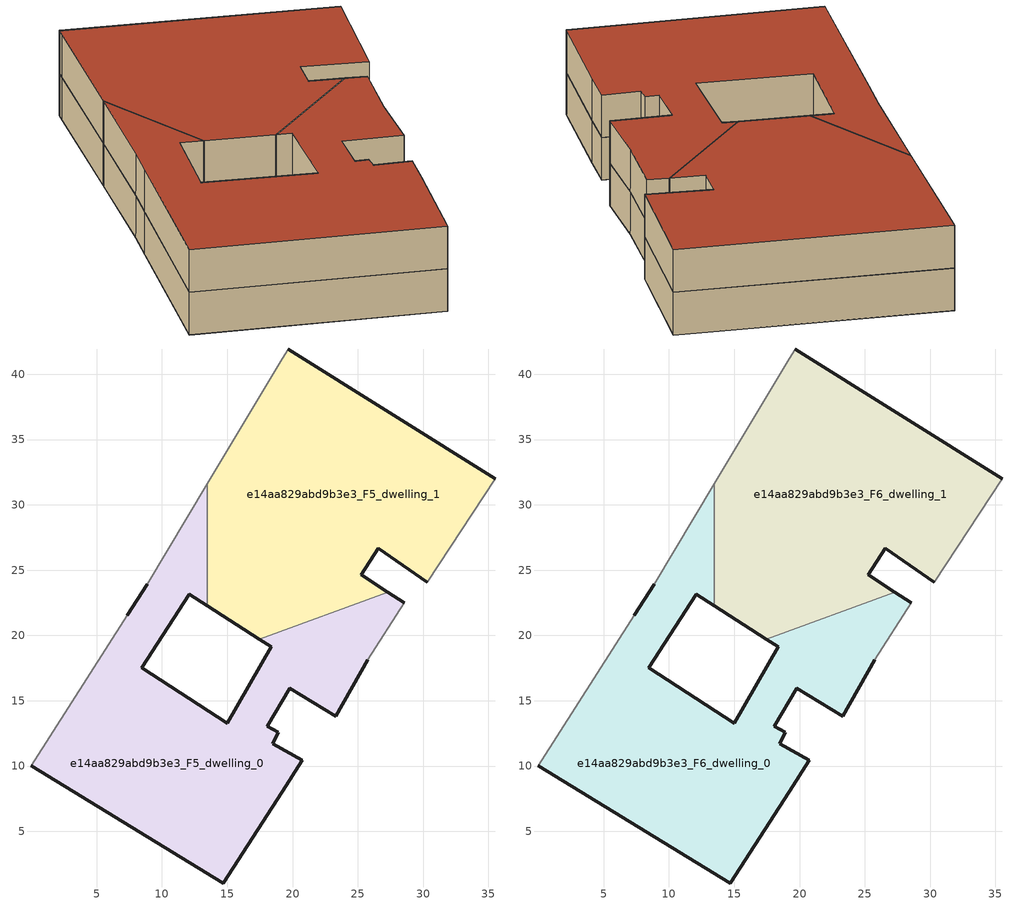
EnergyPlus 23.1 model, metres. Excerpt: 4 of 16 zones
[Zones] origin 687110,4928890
e14aa829abd9b3e3_F5_dwelling_0
 floor to e14aa829abd9b3e3_F4_dwelling_0 (EU_floor_Construction): 19.22,8.04 20.72,10.43 18.47,11.72 18.88,12.58 18.05,13.04 19.77,15.96 23.32,13.81 25.74,18.15 28.55,22.49 27.3,23.31 17.47,19.71 18.38,19.12 14.99,13.28 8.45,17.51 12.1,23.17 13.47,22.29 13.47,31.62 8.86,23.92 7.33,21.55 0,10.03 14.7,1.04 z15
 wall outside (EU_wall_Construction): 25.74,18.15 23.32,13.81 19.78,15.96 18.06,13.04 18.89,12.58 18.47,11.72 20.72,10.43 19.22,8.04 14.7,1.04 0.01,10.03 / 7.33,21.55 8.86,23.92 / 13.47,22.29 12.1,23.17 8.45,17.51 14.99,13.28 18.39,19.12 17.47,19.71 / 27.3,23.31 28.56,22.49 z15:18
 wall adiabatic (EU_wall_Construction): 0.01,10.03 7.33,21.55 / 8.86,23.92 13.47,31.62 / 28.56,22.49 25.74,18.15 z15:18
 wall to e14aa829abd9b3e3_F5_dwelling_1 (EU_wall_Construction): 13.47,31.62 13.47,22.29 / 17.47,19.71 27.3,23.31 z15:18
e14aa829abd9b3e3_F5_dwelling_1
 floor to e14aa829abd9b3e3_F4_dwelling_1 (EU_floor_Construction): 30.3,24.08 35.5,32 19.65,41.94 19.2,41.2 13.47,31.62 13.47,22.29 17.47,19.71 27.3,23.31 25.27,24.64 26.54,26.68 z15
 wall outside (EU_wall_Construction): 17.47,19.71 13.47,22.29 / 19.66,41.94 35.51,32 / 30.31,24.08 26.55,26.68 25.28,24.64 27.3,23.31 z15:18
 wall adiabatic (EU_wall_Construction): 13.47,31.62 19.2,41.2 19.66,41.94 / 35.51,32 30.31,24.08 z15:18
e14aa829abd9b3e3_F6_dwelling_0
 floor to e14aa829abd9b3e3_F5_dwelling_0 (EU_floor_Construction): 19.22,8.04 20.72,10.43 18.47,11.72 18.88,12.58 18.05,13.04 19.77,15.96 23.32,13.81 25.74,18.15 28.55,22.49 27.3,23.31 17.47,19.71 18.38,19.12 14.99,13.28 8.45,17.51 12.1,23.17 13.47,22.29 13.47,31.62 8.86,23.92 7.33,21.55 0,10.03 14.7,1.04 z18
 wall outside (EU_wall_Construction): 25.74,18.15 23.32,13.81 19.78,15.96 18.06,13.04 18.89,12.58 18.47,11.72 20.72,10.43 19.22,8.04 14.7,1.04 0.01,10.03 / 7.33,21.55 8.86,23.92 / 13.47,22.29 12.1,23.17 8.45,17.51 14.99,13.28 18.39,19.12 17.47,19.71 / 27.3,23.31 28.56,22.49 z18:21
 wall adiabatic (EU_wall_Construction): 0.01,10.03 7.33,21.55 / 8.86,23.92 13.47,31.62 / 28.56,22.49 25.74,18.15 z18:21
 wall to e14aa829abd9b3e3_F6_dwelling_1 (EU_wall_Construction): 13.47,31.62 13.47,22.29 / 17.47,19.71 27.3,23.31 z18:21
 roof outside (EU_roof_Construction): 27.3,23.31 28.56,22.49 25.74,18.15 23.32,13.81 19.78,15.96 18.06,13.04 18.89,12.58 18.47,11.72 20.72,10.43 19.22,8.04 14.7,1.04 0.01,10.03 7.33,21.55 8.86,23.92 13.47,31.62 13.47,22.29 12.1,23.17 8.45,17.51 14.99,13.28 18.39,19.12 17.47,19.71 z21
e14aa829abd9b3e3_F6_dwelling_1
 floor to e14aa829abd9b3e3_F5_dwelling_1 (EU_floor_Construction): 30.3,24.08 35.5,32 19.65,41.94 19.2,41.2 13.47,31.62 13.47,22.29 17.47,19.71 27.3,23.31 25.27,24.64 26.54,26.68 z18
 wall outside (EU_wall_Construction): 17.47,19.71 13.47,22.29 / 19.66,41.94 35.51,32 / 30.31,24.08 26.55,26.68 25.28,24.64 27.3,23.31 z18:21
 wall adiabatic (EU_wall_Construction): 13.47,31.62 19.2,41.2 19.66,41.94 / 35.51,32 30.31,24.08 z18:21
 roof outside (EU_roof_Construction): 35.51,32 30.31,24.08 26.55,26.68 25.28,24.64 27.3,23.31 17.47,19.71 13.47,22.29 13.47,31.62 19.2,41.2 19.66,41.94 z21
[Building]
EU S2 Campaign: North Axis=0; Terrain=City; Solar Distribution=FullExterior
[Site:Location]
Bologna: Latitude=44.5; Longitude=11.25; Time Zone=1; Elevation=37
[SizingPeriod:WeatherFileDays]
AnnualSizingPeriod: Begin Month=1; Begin Day of Month=1; End Month=12; End Day of Month=31; Day of Week for Start Day=Monday; Use Weather File Daylight Saving Period=No; Use Weather File Rain and Snow Indicators=No
[MATERIAL]
EU_InternalMass_Material: Roughness=MediumRough; Thickness=0.1; Conductivity=1; Density=1800; Specific Heat=900; Thermal Absorptance=0.9; Solar Absorptance=0.7; Visible Absorptance=0.7
[MATERIAL:NOMASS] Roughness=MediumRough; Thermal Absorptance=0.9; Solar Absorptance=0.7; Visible Absorptance=0.7
Name | Thermal Resistance
EU_wall_NoMass | 0.905828
EU_roof_NoMass | 0.37593
EU_floor_NoMass | 0.67114
[CONSTRUCTION]
EU_wall_Construction: EU_wall_NoMass
EU_roof_Construction: EU_roof_NoMass
EU_floor_Construction: EU_floor_NoMass
EU_InternalMass_Construction: EU_InternalMass_Material
[ZONE] Type=1; Multiplier=1; Ceiling Height=autocalculate; Floor Area=autocalculate; Part of Total Floor Area=Yes
Name | Volume
e14aa829abd9b3e3_F5_dwelling_0; e14aa829abd9b3e3_F6_dwelling_0 | 877.452
e14aa829abd9b3e3_F5_dwelling_1; e14aa829abd9b3e3_F6_dwelling_1 | 878.043
[INTERNALMASS] Construction=EU_InternalMass_Construction
Name | Zone or ZoneList | Surface Area
e14aa829abd9b3e3_F5_dwelling_0_EU_InternalMass | e14aa829abd9b3e3_F5_dwelling_0 | 292.485
e14aa829abd9b3e3_F5_dwelling_1_EU_InternalMass | e14aa829abd9b3e3_F5_dwelling_1 | 292.682
e14aa829abd9b3e3_F6_dwelling_0_EU_InternalMass | e14aa829abd9b3e3_F6_dwelling_0 | 292.485
e14aa829abd9b3e3_F6_dwelling_1_EU_InternalMass | e14aa829abd9b3e3_F6_dwelling_1 | 292.682
[OTHEREQUIPMENT] Fuel Type=Electricity; Design Level Calculation Method=Watts/Area; Power per Zone Floor Area=1; Fraction Latent=0; Fraction Radiant=0; Fraction Lost=0; Carbon Dioxide Generation Rate=0; EndUse Subcategory=EU_Step8_InternalGains
Name | Zone or ZoneList or Space or SpaceList | Schedule
EU_Step8_InternalGain_e14aa829abd9b3e3_F5_dwelling_0_f000 | e14aa829abd9b3e3_F5_dwelling_0 | EU_Step8_GainSchedule_e14aa829abd9b3e3_F5_dwelling_0_f000
EU_Step8_InternalGain_e14aa829abd9b3e3_F5_dwelling_1_f000 | e14aa829abd9b3e3_F5_dwelling_1 | EU_Step8_GainSchedule_e14aa829abd9b3e3_F5_dwelling_1_f000
EU_Step8_InternalGain_e14aa829abd9b3e3_F6_dwelling_0_f000 | e14aa829abd9b3e3_F6_dwelling_0 | EU_Step8_GainSchedule_e14aa829abd9b3e3_F6_dwelling_0_f000
EU_Step8_InternalGain_e14aa829abd9b3e3_F6_dwelling_1_f000 | e14aa829abd9b3e3_F6_dwelling_1 | EU_Step8_GainSchedule_e14aa829abd9b3e3_F6_dwelling_1_f000
[ZONEVENTILATION:DESIGNFLOWRATE] Schedule=EU_AlwaysOn; Design Flow Rate Calculation Method=AirChanges/Hour; Air Changes per Hour=0.73129; Ventilation Type=Natural; Fan Pressure Rise=0; Fan Total Efficiency=1; Constant Term Coefficient=1; Temperature Term Coefficient=0; Velocity Term Coefficient=0; Velocity Squared Term Coefficient=0; Minimum Indoor Temperature=-100; Maximum Indoor Temperature=100; Delta Temperature=-100; Minimum Outdoor Temperature=-100; Maximum Outdoor Temperature=100; Maximum Wind Speed=40
Name | Zone or ZoneList or Space or SpaceList
EU_ConstantAir_e14aa829abd9b3e3_F5_dwelling_0 | e14aa829abd9b3e3_F5_dwelling_0
EU_ConstantAir_e14aa829abd9b3e3_F5_dwelling_1 | e14aa829abd9b3e3_F5_dwelling_1
EU_ConstantAir_e14aa829abd9b3e3_F6_dwelling_0 | e14aa829abd9b3e3_F6_dwelling_0
EU_ConstantAir_e14aa829abd9b3e3_F6_dwelling_1 | e14aa829abd9b3e3_F6_dwelling_1
[HVACTEMPLATE:ZONE:IDEALLOADSAIRSYSTEM] System Availability Schedule=EU_AlwaysOn; Maximum Heating Supply Air Temperature=50; Minimum Cooling Supply Air Temperature=13; Maximum Heating Supply Air Humidity Ratio=0.0156; Minimum Cooling Supply Air Humidity Ratio=0.0077; Heating Limit=NoLimit; Cooling Limit=NoLimit; Heating Availability Schedule=EU_AlwaysOn; Cooling Availability Schedule=EU_CoolingOff; Dehumidification Control Type=ConstantSensibleHeatRatio; Cooling Sensible Heat Ratio=0.7; Dehumidification Setpoint=60; Humidification Control Type=None; Humidification Setpoint=30; Outdoor Air Method=None; Outdoor Air Flow Rate per Person=0.00944; Outdoor Air Flow Rate per Zone Floor Area=0; Outdoor Air Flow Rate per Zone=0; Demand Controlled Ventilation Type=None; Outdoor Air Economizer Type=NoEconomizer; Heat Recovery Type=None; Sensible Heat Recovery Effectiveness=0.7; Latent Heat Recovery Effectiveness=0.65
Name | Template Thermostat
e14aa829abd9b3e3_F5_dwelling_0 | EU_HeatOnly_e14aa829abd9b3e3_F5_dwelling_0
e14aa829abd9b3e3_F5_dwelling_1 | EU_HeatOnly_e14aa829abd9b3e3_F5_dwelling_1
e14aa829abd9b3e3_F6_dwelling_0 | EU_HeatOnly_e14aa829abd9b3e3_F6_dwelling_0
e14aa829abd9b3e3_F6_dwelling_1 | EU_HeatOnly_e14aa829abd9b3e3_F6_dwelling_1
[SIZING:ZONE] Zone Cooling Design Supply Air Temperature Input Method=SupplyAirTemperature; Zone Cooling Design Supply Air Temperature=13; Zone Heating Design Supply Air Temperature Input Method=SupplyAirTemperature; Zone Heating Design Supply Air Temperature=50; Zone Cooling Design Supply Air Humidity Ratio=0.008; Zone Heating Design Supply Air Humidity Ratio=0.008; Cooling Design Air Flow Method=DesignDay; Cooling Design Air Flow Rate=0; Cooling Minimum Air Flow per Zone Floor Area=0.000762; Cooling Minimum Air Flow=0; Cooling Minimum Air Flow Fraction=0.2; Heating Design Air Flow Method=DesignDay; Heating Design Air Flow Rate=0; Heating Maximum Air Flow per Zone Floor Area=0.002032; Heating Maximum Air Flow=0.141576; Heating Maximum Air Flow Fraction=0.3; Account for Dedicated Outdoor Air System=No; Dedicated Outdoor Air System Control Strategy=NeutralSupplyAir; Dedicated Outdoor Air Low Setpoint Temperature for Design=autosize; Dedicated Outdoor Air High Setpoint Temperature for Design=autosize; Zone Load Sizing Method=Sensible Load Only No Latent Load; Zone Latent Cooling Design Supply Air Humidity Ratio Input Method=HumidityRatioDifference; Zone Cooling Design Supply Air Humidity Ratio Difference=0.005; Zone Latent Heating Design Supply Air Humidity Ratio Input Method=HumidityRatioDifference; Zone Humidification Design Supply Air Humidity Ratio Difference=0.005
e14aa829abd9b3e3_F5_dwelling_0; e14aa829abd9b3e3_F5_dwelling_1; e14aa829abd9b3e3_F6_dwelling_0; e14aa829abd9b3e3_F6_dwelling_1
[SCHEDULE:CONSTANT]
Name | Hourly Value
EU_AlwaysOn | 1
EU_CoolingOff | 0
[SCHEDULE:FILE] Column Number=1; Rows to Skip at Top=0; Number of Hours of Data=8760; Column Separator=Comma; Interpolate to Timestep=No; Minutes per Item=60; Adjust Schedule for Daylight Savings=Yes
Name | File
EU_Step8_GainSchedule_e14aa829abd9b3e3_F5_dwelling_0_f000 | ../../schedules/e14aa829abd9b3e3/e14aa829abd9b3e3_F5_dwelling_0_f000_gain.csv
EU_Step8_GainSchedule_e14aa829abd9b3e3_F5_dwelling_1_f000 | ../../schedules/e14aa829abd9b3e3/e14aa829abd9b3e3_F5_dwelling_1_f000_gain.csv
EU_Step8_GainSchedule_e14aa829abd9b3e3_F6_dwelling_0_f000 | ../../schedules/e14aa829abd9b3e3/e14aa829abd9b3e3_F6_dwelling_0_f000_gain.csv
EU_Step8_GainSchedule_e14aa829abd9b3e3_F6_dwelling_1_f000 | ../../schedules/e14aa829abd9b3e3/e14aa829abd9b3e3_F6_dwelling_1_f000_gain.csv
